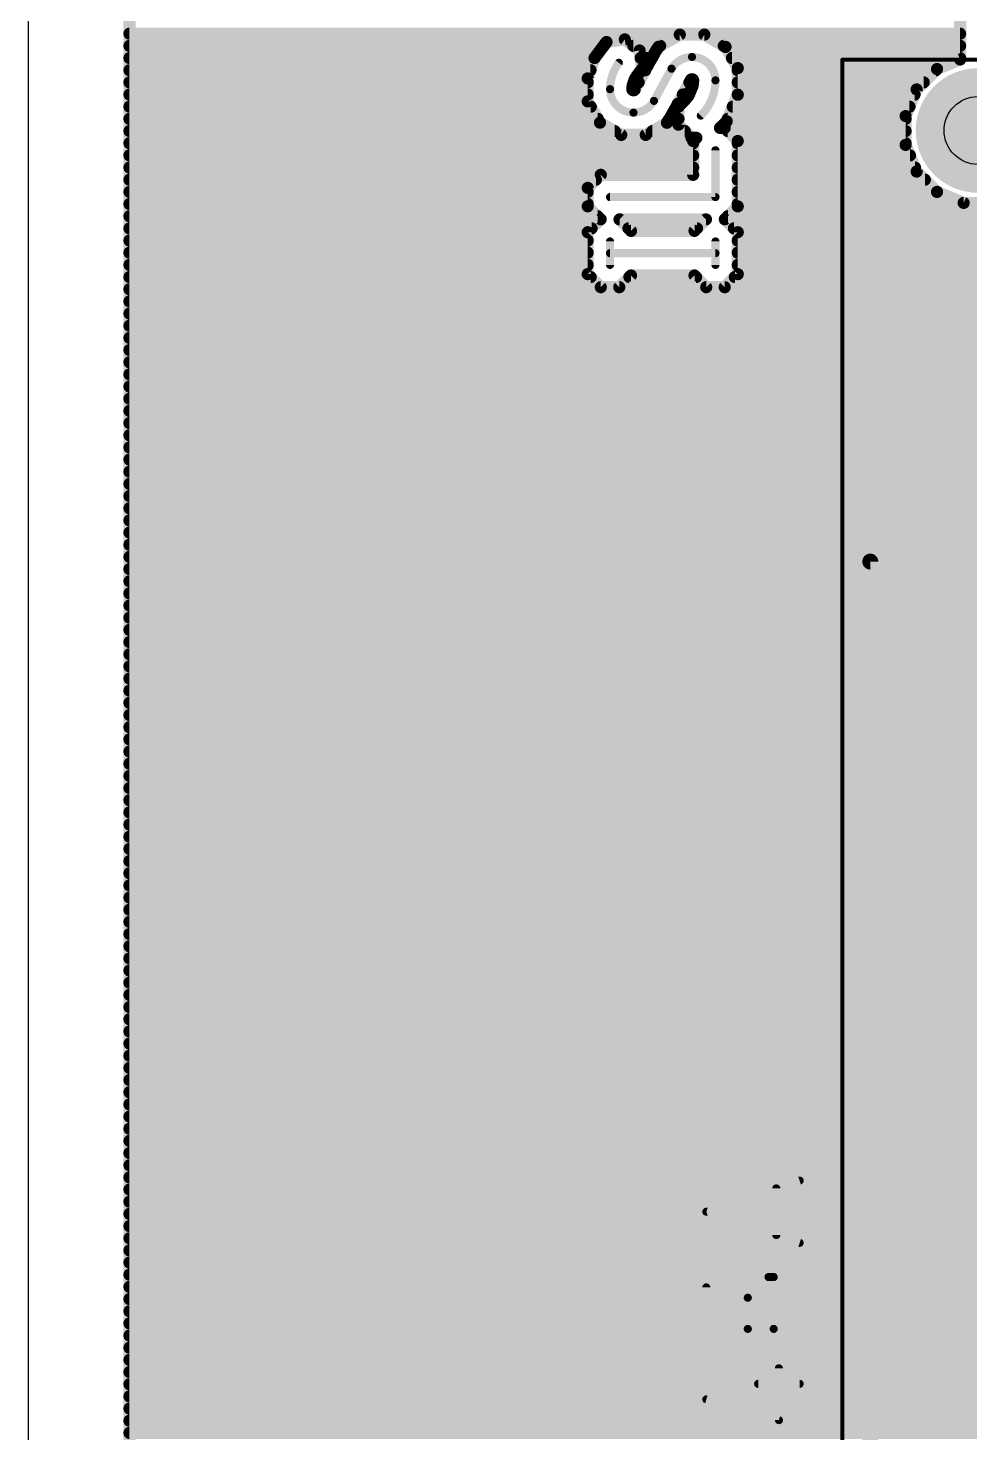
# Model space of a CAD drawing. Extents: x 0 to 28.9, y 0 to 57.1.
# Drawn here: x 0 to 11.8, y 17.53 to 35.12 of the extents above; entities that cross this region are included whole.
import ezdxf

# ---------------------------------------------------------------- set-up
doc = ezdxf.new("R2010")
doc.units = 0
for name, color, linetype in [('16', 132, 'CONTINUOUS'), ('17', 110, 'CONTINUOUS'), ('20', 31, 'CONTINUOUS'), ('21', 253, 'CONTINUOUS'), ('27', 253, 'CONTINUOUS'), ('29', 253, 'CONTINUOUS'), ('30', 253, 'CONTINUOUS'), ('44', 253, 'CONTINUOUS'), ('51', 253, 'CONTINUOUS')]:
    doc.layers.add(name, color=color, linetype=linetype)

# ---------------------------------------------------------------- blocks, each defined once
blk = doc.blocks.new('ROUNDP')
at = {"const_width": 0.5}
blk.add_lwpolyline([(0, -0.25, 1), (0, 0.25, 1), (0, -0.25)], format="xyb", dxfattribs=at)

msp = doc.modelspace()

# ---------------------------------------------------------------- linework, layer by layer
at = {"layer": '16'}
for points, const_width in [([(1.27, 1.6784), (1.27, 55.4616)], 0.1524), ([(11.6752, 48.1099), (11.6752, 34.7293)], 0.1524), ([(1.27, 35.052), (11.6752, 35.052)], 0.1524), ([(7.2458, 34.9478), (7.1764, 34.8552)], 0.1524), ([(7.4749, 34.9805), (7.2458, 34.9478)], 0.1524), ([(7.6601, 34.8417), (7.4749, 34.9805)], 0.1524), ([(8.1637, 35.0404), (7.8974, 34.8882)], 0.1524), ([(8.4706, 35.0404), (8.1637, 35.0404)], 0.1524), ([(8.7365, 34.8869), (8.4706, 35.0404)], 0.1524), ([(1.27, 34.8996), (7.2096, 34.8996)], 0.1524), ([(7.1764, 34.8552), (7.0956, 34.7475)], 0.1524), ([(7.5829, 34.8996), (7.9174, 34.8996)], 0.1524), ([(7.6928, 34.6125), (7.6601, 34.8417)], 0.1524), ([(7.8704, 34.8496), (7.8172, 34.7521)], 0.1524), ([(7.8756, 34.8511), (7.8704, 34.8496)], 0.1524), ([(7.8974, 34.8882), (7.8756, 34.8511)], 0.1524), ([(7.8974, 34.8882), (7.8974, 34.8882)], 0.1524), ([(8.7144, 34.8996), (11.6752, 34.8996)], 0.1524), ([(8.89, 34.621), (8.7365, 34.8869)], 0.1524), ([(8.7365, 34.8869), (8.7365, 34.8869)], 0.1524), ([(8.7365, 34.8869), (8.7365, 34.8869)], 0.1524), ([(1.27, 34.7472), (7.0955, 34.7472)], 0.1524), ([(1.27, 34.5948), (7.0447, 34.5948)], 0.1524), ([(7.0956, 34.7475), (7.0104, 34.492)], 0.1524), ([(7.0956, 34.7475), (7.0956, 34.7475)], 0.1524), ([(7.7622, 34.6511), (7.5988, 34.3517)], 0.1524), ([(7.6234, 34.5199), (7.6928, 34.6125)], 0.1524), ([(7.6736, 34.7472), (7.8143, 34.7472)], 0.1524), ([(7.6795, 34.5948), (7.7314, 34.5948)], 0.1524), ([(7.8172, 34.7521), (7.7608, 34.6564)], 0.1524), ([(7.7608, 34.6564), (7.7622, 34.6511)], 0.1524), ([(8.0603, 34.6142), (7.8401, 34.2106)], 0.1016), ([(8.8171, 34.7472), (11.6752, 34.7472)], 0.1524), ([(8.89, 34.2876), (8.89, 34.621)], 0.1524), ([(8.89, 34.5948), (11.3713, 34.5948)], 0.1524), ([(11.3859, 34.6094), (11.1306, 34.3541)], 0.1524), ([(11.6752, 34.7293), (11.3859, 34.6094)], 0.1524), ([(1.27, 34.4424), (7.0104, 34.4424)], 0.1524), ([(7.0104, 34.492), (7.0104, 34.2039)], 0.1524), ([(7.5727, 34.4008), (7.6001, 34.4831)], 0.1524), ([(7.5866, 34.4424), (7.6483, 34.4424)], 0.1524), ([(7.6001, 34.4831), (7.6234, 34.5199)], 0.1524), ([(8.1383, 34.1737), (8.3016, 34.4731)], 0.1524), ([(8.2848, 34.4424), (8.3287, 34.4424)], 0.1524), ([(8.3016, 34.4731), (8.3039, 34.4762)], 0.1524), ([(8.3039, 34.4762), (8.3123, 34.4809)], 0.1524), ([(8.3123, 34.4809), (8.3171, 34.4816)], 0.1524), ([(8.3171, 34.4816), (8.3171, 34.4816)], 0.1524), ([(8.3171, 34.4816), (8.3207, 34.4811)], 0.1524), ([(8.3207, 34.4811), (8.3271, 34.4774)], 0.1524), ([(8.3312, 34.4675), (8.3246, 34.4006)], 0.1524), ([(8.3271, 34.4774), (8.3307, 34.4711)], 0.1524), ([(8.3307, 34.4711), (8.3312, 34.4675)], 0.1524), ([(8.3312, 34.4675), (8.3312, 34.4675)], 0.1524), ([(8.89, 34.4424), (11.2189, 34.4424)], 0.1524), ([(1.27, 34.29), (7.0104, 34.29)], 0.1524), ([(7.5692, 34.3574), (7.5727, 34.4008)], 0.1524), ([(7.5697, 34.3537), (7.5692, 34.3574)], 0.1524), ([(7.5692, 34.3574), (7.5692, 34.3574)], 0.1524), ([(7.5733, 34.3474), (7.5697, 34.3537)], 0.1524), ([(7.5797, 34.3438), (7.5733, 34.3474)], 0.1524), ([(7.5833, 34.3433), (7.5797, 34.3438)], 0.1524), ([(7.5881, 34.3439), (7.5833, 34.3433)], 0.1524), ([(7.5964, 34.3487), (7.5881, 34.3439)], 0.1524), ([(7.5988, 34.3517), (7.5964, 34.3487)], 0.1524), ([(8.2017, 34.29), (8.2785, 34.29)], 0.1524), ([(8.2732, 34.2773), (8.2304, 34.2256)], 0.1524), ([(8.3246, 34.4006), (8.2732, 34.2773)], 0.1524), ([(8.7516, 33.9555), (8.89, 34.2876)], 0.1524), ([(8.89, 34.29), (11.104, 34.29)], 0.1524), ([(11.1306, 34.3541), (10.9924, 34.0205)], 0.1524), ([(1.27, 34.1376), (7.0487, 34.1376)], 0.1524), ([(7.0104, 34.2039), (7.1639, 33.938)], 0.1524), ([(8.03, 33.9752), (8.0832, 34.0727)], 0.1524), ([(8.0832, 34.0727), (8.1396, 34.1685)], 0.1524), ([(8.1214, 34.1376), (8.1482, 34.1376)], 0.1524), ([(8.1396, 34.1685), (8.1383, 34.1737)], 0.1524), ([(8.1482, 34.1441), (8.1473, 33.9126)], 0.1524), ([(8.2304, 34.2256), (8.1482, 34.1441)], 0.1524), ([(8.8275, 34.1376), (11.0409, 34.1376)], 0.1524), ([(1.27, 33.9852), (7.1367, 33.9852)], 0.1524), ([(7.1639, 33.938), (7.1639, 33.938)], 0.1524), ([(7.1639, 33.938), (7.1639, 33.938)], 0.1524), ([(7.1639, 33.938), (7.4298, 33.7845)], 0.1524), ([(7.7367, 33.7845), (8.003, 33.9367)], 0.1524), ([(8.003, 33.9367), (8.0248, 33.9737)], 0.1524), ([(8.003, 33.9367), (8.003, 33.9367)], 0.1524), ([(8.003, 33.9367), (8.003, 33.9367)], 0.1524), ([(8.0248, 33.9737), (8.03, 33.9752)], 0.1524), ([(8.0354, 33.9852), (8.1476, 33.9852)], 0.1524), ([(8.1473, 33.9126), (8.3103, 33.7483)], 0.1524), ([(8.6673, 33.8719), (8.7516, 33.9555)], 0.1524), ([(8.7516, 33.9555), (8.7516, 33.9555)], 0.1524), ([(8.764, 33.9852), (10.9924, 33.9852)], 0.1524), ([(10.9924, 34.0205), (10.9924, 33.6595)], 0.1524), ([(1.27, 33.8328), (7.3461, 33.8328)], 0.1524), ([(7.4298, 33.7845), (7.7367, 33.7845)], 0.1524), ([(7.8212, 33.8328), (8.2264, 33.8328)], 0.1524), ([(8.3103, 33.7483), (8.371, 33.748)], 0.1524), ([(8.371, 33.748), (8.3312, 33.7082)], 0.1524), ([(8.7263, 33.8719), (8.6673, 33.8719)], 0.1524), ([(8.89, 33.7082), (8.7263, 33.8719)], 0.1524), ([(8.7654, 33.8328), (10.9924, 33.8328)], 0.1524), ([(1.27, 33.6804), (8.3312, 33.6804)], 0.1524), ([(8.3312, 33.7082), (8.3312, 33.2849)], 0.1524), ([(8.6106, 33.0055), (8.6106, 33.5925)], 0.1016), ([(8.89, 32.8897), (8.89, 33.7082)], 0.1524), ([(8.89, 33.6804), (10.9924, 33.6804)], 0.1524), ([(10.9924, 33.6595), (11.1306, 33.3259)], 0.1524), ([(1.27, 33.528), (8.3312, 33.528)], 0.1524), ([(1.27, 33.3756), (8.3312, 33.3756)], 0.1524), ([(8.89, 33.528), (11.0469, 33.528)], 0.1524), ([(8.89, 33.3756), (11.11, 33.3756)], 0.1524), ([(1.27, 33.2232), (7.1124, 33.2232)], 0.1524), ([(7.1741, 33.2849), (7.0104, 33.1212)], 0.1524), ([(8.3312, 33.2849), (7.1741, 33.2849)], 0.1524), ([(8.89, 33.2232), (11.2333, 33.2232)], 0.1524), ([(11.1306, 33.3259), (11.3859, 33.0706)], 0.1524), ([(1.27, 33.0708), (7.0104, 33.0708)], 0.1524), ([(7.0104, 33.1212), (7.0104, 32.8897)], 0.1524), ([(8.89, 33.0708), (11.3857, 33.0708)], 0.1524), ([(11.3859, 33.0706), (11.7195, 32.9324)], 0.1524), ([(1.27, 32.9184), (7.0104, 32.9184)], 0.1524), ([(7.0104, 32.8897), (7.1724, 32.7277)], 0.1524), ([(7.2898, 33.0055), (8.6106, 33.0055)], 0.1016), ([(8.728, 32.7277), (8.89, 32.8897)], 0.1524), ([(8.89, 32.9184), (21.4532, 32.9184)], 0.1524), ([(11.7195, 32.9324), (12.0805, 32.9324)], 0.1524), ([(1.27, 32.766), (7.1341, 32.766)], 0.1524), ([(7.1724, 32.7277), (7.0104, 32.5656)], 0.1524), ([(7.5523, 32.5826), (7.4088, 32.7261)], 0.1524), ([(7.4088, 32.7261), (8.4916, 32.7261)], 0.1524), ([(8.4916, 32.7261), (8.3481, 32.5826)], 0.1524), ([(8.89, 32.5656), (8.728, 32.7277)], 0.1524), ([(8.7663, 32.766), (21.4532, 32.766)], 0.1524), ([(1.27, 32.6136), (7.0584, 32.6136)], 0.1524), ([(7.0104, 32.5656), (7.0104, 32.0407)], 0.1524), ([(7.5212, 32.6136), (8.3792, 32.6136)], 0.1524), ([(8.3481, 32.5826), (7.5523, 32.5826)], 0.1524), ([(8.842, 32.6136), (21.4532, 32.6136)], 0.1524), ([(8.89, 32.0407), (8.89, 32.5656)], 0.1524), ([(1.27, 32.4612), (7.0104, 32.4612)], 0.1524), ([(1.27, 32.3088), (7.0104, 32.3088)], 0.1524), ([(7.2898, 32.1564), (7.2898, 32.4499)], 0.1016), ([(8.6106, 32.1564), (8.6106, 32.4499)], 0.1016), ([(8.89, 32.4612), (21.4532, 32.4612)], 0.1524), ([(8.89, 32.3088), (21.4532, 32.3088)], 0.1524), ([(1.27, 32.1564), (7.0104, 32.1564)], 0.1524), ([(7.2898, 32.3032), (8.6106, 32.3032)], 0.1016), ([(8.89, 32.1564), (21.4532, 32.1564)], 0.1524), ([(1.27, 32.004), (7.0471, 32.004)], 0.1524), ([(7.0104, 32.0407), (7.1741, 31.877)], 0.1524), ([(7.4055, 31.877), (7.5523, 32.0238)], 0.1524), ([(7.5325, 32.004), (8.3679, 32.004)], 0.1524), ([(7.5523, 32.0238), (8.3481, 32.0238)], 0.1524), ([(8.3481, 32.0238), (8.4949, 31.877)], 0.1524), ([(8.7263, 31.877), (8.89, 32.0407)], 0.1524), ([(8.8533, 32.004), (21.4532, 32.004)], 0.1524), ([(1.27, 31.8516), (21.4532, 31.8516)], 0.1524), ([(7.1741, 31.877), (7.4055, 31.877)], 0.1524), ([(8.4949, 31.877), (8.7263, 31.877)], 0.1524), ([(1.27, 31.6992), (21.4532, 31.6992)], 0.1524), ([(1.27, 31.5468), (21.4532, 31.5468)], 0.1524), ([(1.27, 31.3944), (21.4532, 31.3944)], 0.1524), ([(1.27, 31.242), (21.4532, 31.242)], 0.1524), ([(1.27, 31.0896), (21.4532, 31.0896)], 0.1524), ([(1.27, 30.9372), (21.4532, 30.9372)], 0.1524), ([(1.27, 30.7848), (21.4532, 30.7848)], 0.1524), ([(1.27, 30.6324), (21.4532, 30.6324)], 0.1524), ([(1.27, 30.48), (21.4532, 30.48)], 0.1524), ([(1.27, 30.3276), (21.4532, 30.3276)], 0.1524), ([(1.27, 30.1752), (21.4532, 30.1752)], 0.1524), ([(1.27, 30.0228), (21.4532, 30.0228)], 0.1524), ([(1.27, 29.8704), (21.4532, 29.8704)], 0.1524), ([(1.27, 29.718), (21.4532, 29.718)], 0.1524), ([(1.27, 29.5656), (21.4532, 29.5656)], 0.1524), ([(1.27, 29.4132), (21.4532, 29.4132)], 0.1524), ([(1.27, 29.2608), (21.4532, 29.2608)], 0.1524), ([(1.27, 29.1084), (21.4532, 29.1084)], 0.1524), ([(1.27, 28.956), (21.4532, 28.956)], 0.1524), ([(1.27, 28.8036), (21.4532, 28.8036)], 0.1524), ([(1.27, 28.6512), (21.4532, 28.6512)], 0.1524), ([(1.27, 28.4988), (21.4532, 28.4988)], 0.1524), ([(1.27, 28.3464), (21.4532, 28.3464)], 0.1524), ([(1.27, 28.194), (21.4532, 28.194)], 0.1524), ([(1.27, 28.0416), (21.4532, 28.0416)], 0.1524), ([(1.27, 27.8892), (21.4532, 27.8892)], 0.1524), ([(1.27, 27.7368), (21.4532, 27.7368)], 0.1524), ([(1.27, 27.5844), (21.4532, 27.5844)], 0.1524), ([(1.27, 27.432), (21.4532, 27.432)], 0.1524), ([(1.27, 27.2796), (21.4532, 27.2796)], 0.1524), ([(1.27, 27.1272), (21.4532, 27.1272)], 0.1524), ([(1.27, 26.9748), (21.4532, 26.9748)], 0.1524), ([(1.27, 26.8224), (21.4532, 26.8224)], 0.1524), ([(1.27, 26.67), (21.4532, 26.67)], 0.1524), ([(1.27, 26.5176), (21.4532, 26.5176)], 0.1524), ([(1.27, 26.3652), (21.4532, 26.3652)], 0.1524), ([(1.27, 26.2128), (21.4532, 26.2128)], 0.1524), ([(1.27, 26.0604), (21.4532, 26.0604)], 0.1524), ([(1.27, 25.908), (21.4532, 25.908)], 0.1524), ([(1.27, 25.7556), (21.4532, 25.7556)], 0.1524), ([(1.27, 25.6032), (21.4532, 25.6032)], 0.1524), ([(1.27, 25.4508), (21.4532, 25.4508)], 0.1524), ([(1.27, 25.2984), (21.4532, 25.2984)], 0.1524), ([(1.27, 25.146), (21.4532, 25.146)], 0.1524), ([(1.27, 24.9936), (21.4532, 24.9936)], 0.1524), ([(1.27, 24.8412), (21.4532, 24.8412)], 0.1524), ([(1.27, 24.6888), (21.4532, 24.6888)], 0.1524), ([(1.27, 24.5364), (21.4532, 24.5364)], 0.1524), ([(1.27, 24.384), (21.4532, 24.384)], 0.1524), ([(1.27, 24.2316), (21.4532, 24.2316)], 0.1524), ([(1.27, 24.0792), (21.4532, 24.0792)], 0.1524), ([(1.27, 23.9268), (21.4532, 23.9268)], 0.1524), ([(1.27, 23.7744), (21.4532, 23.7744)], 0.1524), ([(1.27, 23.622), (21.4532, 23.622)], 0.1524), ([(1.27, 23.4696), (21.4532, 23.4696)], 0.1524), ([(1.27, 23.3172), (21.4532, 23.3172)], 0.1524), ([(1.27, 23.1648), (21.4532, 23.1648)], 0.1524), ([(1.27, 23.0124), (21.4532, 23.0124)], 0.1524), ([(1.27, 22.86), (21.4532, 22.86)], 0.1524), ([(1.27, 22.7076), (21.4532, 22.7076)], 0.1524), ([(1.27, 22.5552), (21.4532, 22.5552)], 0.1524), ([(1.27, 22.4028), (21.4532, 22.4028)], 0.1524), ([(1.27, 22.2504), (21.4532, 22.2504)], 0.1524), ([(1.27, 22.098), (21.4532, 22.098)], 0.1524), ([(1.27, 21.9456), (21.4532, 21.9456)], 0.1524), ([(1.27, 21.7932), (21.4532, 21.7932)], 0.1524), ([(1.27, 21.6408), (21.4532, 21.6408)], 0.1524), ([(1.27, 21.4884), (21.4532, 21.4884)], 0.1524), ([(1.27, 21.336), (21.4109, 21.336)], 0.1524), ([(1.27, 21.1836), (21.2585, 21.1836)], 0.1524), ([(1.27, 21.0312), (21.1061, 21.0312)], 0.1524), ([(1.27, 20.8788), (20.9537, 20.8788)], 0.1524), ([(1.27, 20.7264), (20.8013, 20.7264)], 0.1524), ([(1.27, 20.574), (20.6489, 20.574)], 0.1524), ([(1.27, 20.4216), (20.4966, 20.4216)], 0.1524), ([(1.27, 20.2692), (20.3442, 20.2692)], 0.1524), ([(1.27, 20.1168), (20.1918, 20.1168)], 0.1524), ([(1.27, 19.9644), (20.0394, 19.9644)], 0.1524), ([(1.27, 19.812), (19.887, 19.812)], 0.1524), ([(1.27, 19.6596), (19.7346, 19.6596)], 0.1524), ([(1.27, 19.5072), (19.5822, 19.5072)], 0.1524), ([(1.27, 19.3548), (19.4298, 19.3548)], 0.1524), ([(1.27, 19.2024), (19.2774, 19.2024)], 0.1524), ([(1.27, 19.05), (19.125, 19.05)], 0.1524), ([(1.27, 18.8976), (18.9726, 18.8976)], 0.1524), ([(1.27, 18.7452), (18.8202, 18.7452)], 0.1524), ([(1.27, 18.5928), (18.6678, 18.5928)], 0.1524), ([(1.27, 18.4404), (18.5154, 18.4404)], 0.1524), ([(1.27, 18.288), (18.363, 18.288)], 0.1524), ([(1.27, 18.1356), (18.2106, 18.1356)], 0.1524), ([(1.27, 17.9832), (18.0582, 17.9832)], 0.1524), ([(1.27, 17.8308), (17.9058, 17.8308)], 0.1524), ([(1.27, 17.6784), (17.7534, 17.6784)], 0.1524), ([(1.27, 17.526), (17.601, 17.526)], 0.1524)]:
    msp.add_lwpolyline(points, dxfattribs=dict(at, const_width=const_width))
for points, const_width in [([(1.27, 35.0901, 1), (1.27, 35.0139)], 0.0762), ([(7.2404, 34.9855, 1), (7.2512, 34.9101)], 0.0762), ([(7.2763, 34.925, 1), (7.2153, 34.9707)], 0.0762), ([(7.4978, 35.011, 1), (7.4521, 34.9501)], 0.0762), ([(7.4803, 34.9428, 1), (7.4695, 35.0183)], 0.0762), ([(8.1637, 35.0785, 1), (8.1637, 35.0023)], 0.0762), ([(8.1826, 35.0073, 1), (8.1448, 35.0734)], 0.0762), ([(8.4897, 35.0734, 1), (8.4515, 35.0074)], 0.0762), ([(8.4706, 35.0023, 1), (8.4706, 35.0785)], 0.0762), ([(11.6752, 35.0139, 1), (11.6752, 35.0901)], 0.0762), ([(1.27, 34.9377, 1), (1.27, 34.8615)], 0.0762), ([(7.1459, 34.8781, 1), (7.2068, 34.8324)], 0.0762), ([(7.2068, 34.8324, 1), (7.1459, 34.8781)], 0.0762), ([(7.2096, 34.8615, 1), (7.2096, 34.9377)], 0.0762), ([(7.5829, 34.9377, 1), (7.5829, 34.8615)], 0.0762), ([(7.6978, 34.8471, 1), (7.6224, 34.8363)], 0.0762), ([(7.6372, 34.8112, 1), (7.683, 34.8721)], 0.0762), ([(7.8597, 34.8862, 1), (7.8811, 34.813)], 0.0762), ([(7.9039, 34.8314, 1), (7.837, 34.8678)], 0.0762), ([(7.8428, 34.8705, 1), (7.9084, 34.8318)], 0.0762), ([(7.9355, 34.8882, 1), (7.8593, 34.8882)], 0.0762), ([(7.8785, 34.9213, 1), (7.9163, 34.8551)], 0.0762), ([(7.8593, 34.8882, 1), (7.9355, 34.8882)], 0.0762), ([(7.9302, 34.8688, 1), (7.8646, 34.9075)], 0.0762), ([(7.8863, 34.8146, 1), (7.8648, 34.8877)], 0.0762), ([(7.9174, 34.8615, 1), (7.9174, 34.9377)], 0.0762), ([(8.7144, 34.9377, 1), (8.7144, 34.8615)], 0.0762), ([(8.7695, 34.9059, 1), (8.7035, 34.8678)], 0.0762), ([(8.7746, 34.8869, 1), (8.6984, 34.8869)], 0.0762), ([(8.7365, 34.925, 1), (8.7365, 34.8488)], 0.0762), ([(8.6984, 34.8869, 1), (8.7746, 34.8869)], 0.0762), ([(8.7174, 34.8539, 1), (8.7555, 34.9198)], 0.0762), ([(8.7365, 34.8488, 1), (8.7365, 34.925)], 0.0762), ([(11.6752, 34.8615, 1), (11.6752, 34.9377)], 0.0762), ([(1.27, 34.7853, 1), (1.27, 34.7091)], 0.0762), ([(1.27, 34.6329, 1), (1.27, 34.5567)], 0.0762), ([(7.0447, 34.5567, 1), (7.0447, 34.6329)], 0.0762), ([(7.1337, 34.7475, 1), (7.0575, 34.7475)], 0.0762), ([(7.0651, 34.7704, 1), (7.126, 34.7247)], 0.0762), ([(7.0575, 34.7475, 1), (7.1337, 34.7475)], 0.0762), ([(7.1317, 34.7355, 1), (7.0594, 34.7596)], 0.0762), ([(7.0955, 34.7091, 1), (7.0955, 34.7853)], 0.0762), ([(7.3999, 34.6876, 0.1623), (7.2898, 34.3574)], 0.1016), ([(7.4202, 34.6724, 1), (7.3795, 34.7028)], 0.0508), ([(7.6736, 34.7853, 1), (7.6736, 34.7091)], 0.0762), ([(7.6795, 34.6329, 1), (7.6795, 34.5567)], 0.0762), ([(7.7233, 34.5897, 1), (7.6623, 34.6354)], 0.0762), ([(7.7977, 34.6659, 1), (7.7239, 34.6468)], 0.0762), ([(7.728, 34.6757, 1), (7.7936, 34.637)], 0.0762), ([(7.7253, 34.6416, 1), (7.799, 34.6607)], 0.0762), ([(7.7956, 34.6329, 1), (7.7287, 34.6694)], 0.0762), ([(7.7314, 34.5567, 1), (7.7314, 34.6329)], 0.0762), ([(7.7838, 34.7704, 1), (7.8507, 34.7339)], 0.0762), ([(7.8501, 34.7328, 1), (7.7844, 34.7715)], 0.0762), ([(7.8143, 34.7091, 1), (7.8143, 34.7853)], 0.0762), ([(8.3171, 34.761, 0.2656), (8.0603, 34.6142)], 0.1016), ([(8.0826, 34.602, 1), (8.038, 34.6264)], 0.0508), ([(8.6106, 34.4675, 0.4142), (8.3171, 34.761)], 0.1016), ([(8.3171, 34.7864, 1), (8.3171, 34.7356)], 0.0508), ([(8.3171, 34.7356, 1), (8.3171, 34.7864)], 0.0508), ([(8.8171, 34.7853, 1), (8.8171, 34.7091)], 0.0762), ([(8.9281, 34.621, 1), (8.8519, 34.621)], 0.0762), ([(8.89, 34.6329, 1), (8.89, 34.5567)], 0.0762), ([(8.857, 34.6019, 1), (8.923, 34.64)], 0.0762), ([(11.3713, 34.6446, 1), (11.4005, 34.5742)], 0.0762), ([(11.4128, 34.5825, 1), (11.3589, 34.6364)], 0.0762), ([(11.3713, 34.5567, 1), (11.3713, 34.6329)], 0.0762), ([(11.6371, 34.7293, 1), (11.7133, 34.7293)], 0.0762), ([(11.6898, 34.6941, 1), (11.6606, 34.7645)], 0.0762), ([(11.6752, 34.7091, 1), (11.6752, 34.7853)], 0.0762), ([(1.27, 34.4805, 1), (1.27, 34.4043)], 0.0762), ([(7.0485, 34.492, 1), (6.9723, 34.492)], 0.0762), ([(6.9743, 34.5041, 1), (7.0465, 34.48)], 0.0762), ([(7.0104, 34.4043, 1), (7.0104, 34.4805)], 0.0762), ([(7.5866, 34.4805, 1), (7.5866, 34.4043)], 0.0762), ([(7.5679, 34.5035, 1), (7.6324, 34.4628)], 0.0762), ([(7.6363, 34.4711, 1), (7.564, 34.4952)], 0.0762), ([(7.5929, 34.5428, 1), (7.6539, 34.4971)], 0.0762), ([(7.6556, 34.4996, 1), (7.5912, 34.5403)], 0.0762), ([(7.6483, 34.4043, 1), (7.6483, 34.4805)], 0.0762), ([(7.6551, 34.6071, 1), (7.7305, 34.6179)], 0.0762), ([(8.0384, 34.6271, 1), (8.0821, 34.6013)], 0.0508), ([(8.2848, 34.4805, 1), (8.2848, 34.4043)], 0.0762), ([(8.2715, 34.4966, 1), (8.3316, 34.4497)], 0.0762), ([(8.2851, 34.5093, 1), (8.3228, 34.4431)], 0.0762), ([(8.335, 34.4549, 1), (8.2681, 34.4914)], 0.0762), ([(8.334, 34.4528, 1), (8.2739, 34.4996)], 0.0762), ([(8.3073, 34.5187, 1), (8.3172, 34.4432)], 0.0762), ([(8.3171, 34.5197, 1), (8.3171, 34.4435)], 0.0762), ([(8.3221, 34.5193, 1), (8.3121, 34.4438)], 0.0762), ([(8.3398, 34.5141, 1), (8.3017, 34.4481)], 0.0762), ([(8.3601, 34.4965, 1), (8.2941, 34.4584)], 0.0762), ([(8.3685, 34.4761, 1), (8.2929, 34.4661)], 0.0762), ([(8.3693, 34.4675, 1), (8.2931, 34.4675)], 0.0762), ([(8.2931, 34.4675, 1), (8.3693, 34.4675)], 0.0762), ([(8.3691, 34.4637, 1), (8.2933, 34.4712)], 0.0762), ([(8.3312, 34.4478, 1), (8.2934, 34.514)], 0.0762), ([(8.2934, 34.4625, 1), (8.369, 34.4724)], 0.0762), ([(8.2977, 34.4521, 1), (8.3637, 34.4902)], 0.0762), ([(8.308, 34.4444, 1), (8.3461, 34.5104)], 0.0762), ([(8.322, 34.4438, 1), (8.3121, 34.5193)], 0.0762), ([(8.3158, 34.4433, 1), (8.3257, 34.5189)], 0.0762), ([(8.3171, 34.4435, 1), (8.3171, 34.5197)], 0.0762), ([(8.3287, 34.4043, 1), (8.3287, 34.4805)], 0.0762), ([(8.4272, 34.0272, 0.2), (8.6106, 34.4675)], 0.1016), ([(8.636, 34.4675, 1), (8.5852, 34.4675)], 0.0508), ([(8.5852, 34.4675, 1), (8.636, 34.4675)], 0.0508), ([(8.89, 34.4805, 1), (8.89, 34.4043)], 0.0762), ([(11.2189, 34.4043, 1), (11.2189, 34.4805)], 0.0762), ([(1.27, 34.3281, 1), (1.27, 34.2519)], 0.0762), ([(7.0104, 34.2519, 1), (7.0104, 34.3281)], 0.0762), ([(7.2898, 34.3574, 0.4142), (7.5833, 34.0639)], 0.1016), ([(7.3152, 34.3574, 1), (7.2644, 34.3574)], 0.0508), ([(7.2644, 34.3574, 1), (7.3152, 34.3574)], 0.0508), ([(7.607, 34.3624, 1), (7.5314, 34.3524)], 0.0762), ([(7.6073, 34.3574, 1), (7.5311, 34.3574)], 0.0762), ([(7.5312, 34.3605, 1), (7.6072, 34.3543)], 0.0762), ([(7.5311, 34.3574, 1), (7.6073, 34.3574)], 0.0762), ([(7.6027, 34.3728, 1), (7.5367, 34.3347)], 0.0762), ([(7.5319, 34.3488, 1), (7.6075, 34.3587)], 0.0762), ([(7.5366, 34.4128, 1), (7.6088, 34.3887)], 0.0762), ([(7.6107, 34.3977, 1), (7.5347, 34.4039)], 0.0762), ([(7.5924, 34.3804, 1), (7.5543, 34.3144)], 0.0762), ([(7.5403, 34.3284, 1), (7.6063, 34.3665)], 0.0762), ([(7.5846, 34.3815, 1), (7.5747, 34.306)], 0.0762), ([(7.5784, 34.3811, 1), (7.5882, 34.3055)], 0.0762), ([(7.5692, 34.377, 1), (7.607, 34.3108)], 0.0762), ([(7.5664, 34.3721, 1), (7.6265, 34.3252)], 0.0762), ([(7.5606, 34.3108, 1), (7.5987, 34.3768)], 0.0762), ([(7.5654, 34.37, 1), (7.6323, 34.3335)], 0.0762), ([(7.6289, 34.3283, 1), (7.5688, 34.3752)], 0.0762), ([(7.6153, 34.3156, 1), (7.5775, 34.3817)], 0.0762), ([(7.5783, 34.3055, 1), (7.5883, 34.381)], 0.0762), ([(7.593, 34.3061, 1), (7.5832, 34.3817)], 0.0762), ([(8.2017, 34.3281, 1), (8.2017, 34.2519)], 0.0762), ([(8.238, 34.292, 1), (8.3084, 34.2627)], 0.0762), ([(8.3026, 34.253, 1), (8.2438, 34.3016)], 0.0762), ([(8.2785, 34.2519, 1), (8.2785, 34.3281)], 0.0762), ([(8.2867, 34.4044, 1), (8.3625, 34.3969)], 0.0762), ([(8.3598, 34.386, 1), (8.2894, 34.4153)], 0.0762), ([(8.89, 34.3281, 1), (8.89, 34.2519)], 0.0762), ([(8.8519, 34.2876, 1), (8.9281, 34.2876)], 0.0762), ([(8.9252, 34.2729, 1), (8.8548, 34.3022)], 0.0762), ([(11.1036, 34.3811, 1), (11.1575, 34.3272)], 0.0762), ([(11.1658, 34.3395, 1), (11.0954, 34.3687)], 0.0762), ([(11.104, 34.2519, 1), (11.104, 34.3281)], 0.0762), ([(1.27, 34.1757, 1), (1.27, 34.0995)], 0.0762), ([(7.0434, 34.2229, 1), (6.9774, 34.1848)], 0.0762), ([(6.9723, 34.2039, 1), (7.0485, 34.2039)], 0.0762), ([(7.0487, 34.0995, 1), (7.0487, 34.1757)], 0.0762), ([(7.5833, 34.0639, 0.2656), (7.8401, 34.2106)], 0.1016), ([(7.8178, 34.2228, 1), (7.8624, 34.1985)], 0.0508), ([(7.862, 34.1977, 1), (7.8183, 34.2235)], 0.0508), ([(8.1166, 34.0545, 1), (8.0497, 34.091)], 0.0762), ([(8.1214, 34.1757, 1), (8.1214, 34.0995)], 0.0762), ([(8.1048, 34.192, 1), (8.1717, 34.1555)], 0.0762), ([(8.1751, 34.1832, 1), (8.1014, 34.1642)], 0.0762), ([(8.1027, 34.159, 1), (8.1765, 34.178)], 0.0762), ([(8.1724, 34.1491, 1), (8.1068, 34.1878)], 0.0762), ([(8.1863, 34.1439, 1), (8.1101, 34.1442)], 0.0762), ([(8.1214, 34.1711, 1), (8.1751, 34.117)], 0.0762), ([(8.1482, 34.0995, 1), (8.1482, 34.1757)], 0.0762), ([(8.2011, 34.2499, 1), (8.2598, 34.2013)], 0.0762), ([(8.2572, 34.1985, 1), (8.2036, 34.2526)], 0.0762), ([(8.8275, 34.1757, 1), (8.8275, 34.0995)], 0.0762), ([(11.0409, 34.0995, 1), (11.0409, 34.1757)], 0.0762), ([(1.27, 34.0233, 1), (1.27, 33.9471)], 0.0762), ([(7.202, 33.938, 1), (7.1258, 33.938)], 0.0762), ([(7.1639, 33.9761, 1), (7.1639, 33.8999)], 0.0762), ([(7.183, 33.971, 1), (7.1449, 33.905)], 0.0762), ([(7.1258, 33.938, 1), (7.202, 33.938)], 0.0762), ([(7.1309, 33.9189, 1), (7.1969, 33.957)], 0.0762), ([(7.1367, 33.9471, 1), (7.1367, 34.0233)], 0.0762), ([(7.1639, 33.8999, 1), (7.1639, 33.9761)], 0.0762), ([(7.5833, 34.0893, 1), (7.5833, 34.0385)], 0.0508), ([(7.5833, 34.0385, 1), (7.5833, 34.0893)], 0.0508), ([(8.003, 33.9748, 1), (8.003, 33.8986)], 0.0762), ([(8.0411, 33.9367, 1), (7.9649, 33.9367)], 0.0762), ([(7.9702, 33.956, 1), (8.0358, 33.9173)], 0.0762), ([(7.9649, 33.9367, 1), (8.0411, 33.9367)], 0.0762), ([(8.0219, 33.9036, 1), (7.9841, 33.9697)], 0.0762), ([(8.0141, 34.0103, 1), (8.0356, 33.9372)], 0.0762), ([(7.9965, 33.9935, 1), (8.0634, 33.957)], 0.0762), ([(8.0577, 33.9544, 1), (7.992, 33.9931)], 0.0762), ([(8.0354, 34.0233, 1), (8.0354, 33.9471)], 0.0762), ([(8.003, 33.8986, 1), (8.003, 33.9748)], 0.0762), ([(8.0407, 33.9387, 1), (8.0192, 34.0118)], 0.0762), ([(8.0503, 34.0921, 1), (8.116, 34.0534)], 0.0762), ([(8.1743, 33.9395, 1), (8.1202, 33.8858)], 0.0762), ([(8.1476, 33.9471, 1), (8.1476, 34.0233)], 0.0762), ([(8.4093, 34.0452, 1), (8.445, 34.0092)], 0.0508), ([(8.7897, 33.9555, 1), (8.7135, 33.9555)], 0.0762), ([(8.7135, 33.9555, 1), (8.7897, 33.9555)], 0.0762), ([(8.7165, 33.9701, 1), (8.7868, 33.9408)], 0.0762), ([(8.7784, 33.9284, 1), (8.7248, 33.9825)], 0.0762), ([(8.764, 34.0233, 1), (8.764, 33.9471)], 0.0762), ([(11.0305, 34.0205, 1), (10.9543, 34.0205)], 0.0762), ([(10.9572, 34.0351, 1), (11.0276, 34.006)], 0.0762), ([(10.9924, 33.9471, 1), (10.9924, 34.0233)], 0.0762), ([(1.27, 33.8709, 1), (1.27, 33.7947)], 0.0762), ([(7.3461, 33.7947, 1), (7.3461, 33.8709)], 0.0762), ([(7.4298, 33.8226, 1), (7.4298, 33.7464)], 0.0762), ([(7.4108, 33.7515, 1), (7.4488, 33.8175)], 0.0762), ([(7.7178, 33.8176, 1), (7.7556, 33.7514)], 0.0762), ([(7.7367, 33.7464, 1), (7.7367, 33.8226)], 0.0762), ([(7.8212, 33.8709, 1), (7.8212, 33.7947)], 0.0762), ([(8.1092, 33.9128, 1), (8.1854, 33.9125)], 0.0762), ([(8.2264, 33.7947, 1), (8.2264, 33.8709)], 0.0762), ([(8.3104, 33.7864, 1), (8.3101, 33.7102)], 0.0762), ([(8.2832, 33.7215, 1), (8.3373, 33.7751)], 0.0762), ([(8.398, 33.7211, 1), (8.3441, 33.775)], 0.0762), ([(8.3709, 33.7099, 1), (8.3712, 33.7861)], 0.0762), ([(8.6673, 33.91, 1), (8.6673, 33.8338)], 0.0762), ([(8.6405, 33.8989, 1), (8.6942, 33.8448)], 0.0762), ([(8.7533, 33.8988, 1), (8.6994, 33.8449)], 0.0762), ([(8.7263, 33.8338, 1), (8.7263, 33.91)], 0.0762), ([(8.7654, 33.8709, 1), (8.7654, 33.7947)], 0.0762), ([(10.9924, 33.7947, 1), (10.9924, 33.8709)], 0.0762), ([(1.27, 33.7185, 1), (1.27, 33.6423)], 0.0762), ([(8.3693, 33.7082, 1), (8.2931, 33.7082)], 0.0762), ([(8.3043, 33.7352, 1), (8.3581, 33.6813)], 0.0762), ([(8.3312, 33.6423, 1), (8.3312, 33.7185)], 0.0762), ([(8.636, 33.5925, 1), (8.5852, 33.5925)], 0.0508), ([(8.9281, 33.7082, 1), (8.8519, 33.7082)], 0.0762), ([(8.89, 33.7185, 1), (8.89, 33.6423)], 0.0762), ([(8.8631, 33.6813, 1), (8.9169, 33.7352)], 0.0762), ([(11.0276, 33.674, 1), (10.9572, 33.6449)], 0.0762), ([(10.9543, 33.6595, 1), (11.0305, 33.6595)], 0.0762), ([(10.9924, 33.6423, 1), (10.9924, 33.7185)], 0.0762), ([(1.27, 33.5661, 1), (1.27, 33.4899)], 0.0762), ([(1.27, 33.4137, 1), (1.27, 33.3375)], 0.0762), ([(8.3312, 33.4899, 1), (8.3312, 33.5661)], 0.0762), ([(8.3312, 33.3375, 1), (8.3312, 33.4137)], 0.0762), ([(8.89, 33.5661, 1), (8.89, 33.4899)], 0.0762), ([(8.89, 33.4137, 1), (8.89, 33.3375)], 0.0762), ([(11.0469, 33.4899, 1), (11.0469, 33.5661)], 0.0762), ([(11.11, 33.3375, 1), (11.11, 33.4137)], 0.0762), ([(1.27, 33.2613, 1), (1.27, 33.1851)], 0.0762), ([(7.1124, 33.1851, 1), (7.1124, 33.2613)], 0.0762), ([(7.1741, 33.323, 1), (7.1741, 33.2468)], 0.0762), ([(7.201, 33.2579, 1), (7.1471, 33.3118)], 0.0762), ([(8.2931, 33.2849, 1), (8.3693, 33.2849)], 0.0762), ([(8.3312, 33.2468, 1), (8.3312, 33.323)], 0.0762), ([(8.89, 33.2613, 1), (8.89, 33.1851)], 0.0762), ([(11.1575, 33.3528, 1), (11.1036, 33.2989)], 0.0762), ([(11.0954, 33.3113, 1), (11.1658, 33.3405)], 0.0762), ([(11.2333, 33.1851, 1), (11.2333, 33.2613)], 0.0762), ([(1.27, 33.1089, 1), (1.27, 33.0327)], 0.0762), ([(7.0485, 33.1212, 1), (6.9723, 33.1212)], 0.0762), ([(6.9835, 33.1481, 1), (7.0373, 33.0942)], 0.0762), ([(7.0104, 33.0327, 1), (7.0104, 33.1089)], 0.0762), ([(8.89, 33.1089, 1), (8.89, 33.0327)], 0.0762), ([(11.4005, 33.1058, 1), (11.3713, 33.0354)], 0.0762), ([(11.3589, 33.0436, 1), (11.4128, 33.0975)], 0.0762), ([(11.3857, 33.0327, 1), (11.3857, 33.1089)], 0.0762), ([(1.27, 32.9565, 1), (1.27, 32.8803)], 0.0762), ([(7.0373, 32.9167, 1), (6.9835, 32.8628)], 0.0762), ([(6.9723, 32.8897, 1), (7.0485, 32.8897)], 0.0762), ([(7.0104, 32.8803, 1), (7.0104, 32.9565)], 0.0762), ([(7.2898, 33.0309, 1), (7.2898, 32.9801)], 0.0508), ([(8.5852, 33.0055, 1), (8.636, 33.0055)], 0.0508), ([(8.6106, 32.9801, 1), (8.6106, 33.0309)], 0.0508), ([(8.89, 32.9565, 1), (8.89, 32.8803)], 0.0762), ([(8.8519, 32.8897, 1), (8.9281, 32.8897)], 0.0762), ([(8.9169, 32.8628, 1), (8.8631, 32.9167)], 0.0762), ([(11.7195, 32.9705, 1), (11.7195, 32.8943)], 0.0762), ([(11.7049, 32.8972, 1), (11.734, 32.9676)], 0.0762), ([(1.27, 32.8041, 1), (1.27, 32.7279)], 0.0762), ([(7.1341, 32.7279, 1), (7.1341, 32.8041)], 0.0762), ([(7.1994, 32.7007, 1), (7.1455, 32.7546)], 0.0762), ([(7.1455, 32.7007, 1), (7.1994, 32.7546)], 0.0762), ([(7.4357, 32.753, 1), (7.3818, 32.6991)], 0.0762), ([(7.4088, 32.7642, 1), (7.4088, 32.688)], 0.0762), ([(8.5186, 32.6991, 1), (8.4647, 32.753)], 0.0762), ([(8.4916, 32.688, 1), (8.4916, 32.7642)], 0.0762), ([(8.7549, 32.7546, 1), (8.701, 32.7007)], 0.0762), ([(8.701, 32.7546, 1), (8.7549, 32.7007)], 0.0762), ([(8.7663, 32.8041, 1), (8.7663, 32.7279)], 0.0762), ([(1.27, 32.6517, 1), (1.27, 32.5755)], 0.0762), ([(7.0485, 32.5656, 1), (6.9723, 32.5656)], 0.0762), ([(6.9835, 32.5926, 1), (7.0373, 32.5387)], 0.0762), ([(7.0584, 32.5755, 1), (7.0584, 32.6517)], 0.0762), ([(7.5212, 32.6517, 1), (7.5212, 32.5755)], 0.0762), ([(7.5523, 32.6207, 1), (7.5523, 32.5445)], 0.0762), ([(7.5253, 32.5556, 1), (7.5792, 32.6095)], 0.0762), ([(8.3212, 32.6095, 1), (8.375, 32.5556)], 0.0762), ([(8.3481, 32.5445, 1), (8.3481, 32.6207)], 0.0762), ([(8.3792, 32.5755, 1), (8.3792, 32.6517)], 0.0762), ([(8.842, 32.6517, 1), (8.842, 32.5755)], 0.0762), ([(8.9281, 32.5656, 1), (8.8519, 32.5656)], 0.0762), ([(8.8631, 32.5387, 1), (8.9169, 32.5926)], 0.0762), ([(1.27, 32.4993, 1), (1.27, 32.4231)], 0.0762), ([(1.27, 32.3469, 1), (1.27, 32.2707)], 0.0762), ([(7.0104, 32.4231, 1), (7.0104, 32.4993)], 0.0762), ([(7.0104, 32.2707, 1), (7.0104, 32.3469)], 0.0762), ([(7.3152, 32.4499, 1), (7.2644, 32.4499)], 0.0508), ([(8.636, 32.4499, 1), (8.5852, 32.4499)], 0.0508), ([(8.89, 32.4993, 1), (8.89, 32.4231)], 0.0762), ([(8.89, 32.3469, 1), (8.89, 32.2707)], 0.0762), ([(1.27, 32.1945, 1), (1.27, 32.1183)], 0.0762), ([(7.0104, 32.1183, 1), (7.0104, 32.1945)], 0.0762), ([(7.2898, 32.3286, 1), (7.2898, 32.2778)], 0.0508), ([(8.6106, 32.2778, 1), (8.6106, 32.3286)], 0.0508), ([(8.89, 32.1945, 1), (8.89, 32.1183)], 0.0762), ([(1.27, 32.0421, 1), (1.27, 31.9659)], 0.0762), ([(7.0373, 32.0676, 1), (6.9835, 32.0137)], 0.0762), ([(6.9723, 32.0407, 1), (7.0485, 32.0407)], 0.0762), ([(7.0471, 31.9659, 1), (7.0471, 32.0421)], 0.0762), ([(7.2644, 32.1564, 1), (7.3152, 32.1564)], 0.0508), ([(7.5325, 32.0421, 1), (7.5325, 31.9659)], 0.0762), ([(7.5523, 32.0619, 1), (7.5523, 31.9857)], 0.0762), ([(7.5792, 31.9968, 1), (7.5253, 32.0507)], 0.0762), ([(8.3751, 32.0507, 1), (8.3212, 31.9968)], 0.0762), ([(8.3481, 31.9857, 1), (8.3481, 32.0619)], 0.0762), ([(8.3679, 31.9659, 1), (8.3679, 32.0421)], 0.0762), ([(8.5852, 32.1564, 1), (8.636, 32.1564)], 0.0508), ([(8.8533, 32.0421, 1), (8.8533, 31.9659)], 0.0762), ([(8.8519, 32.0407, 1), (8.9281, 32.0407)], 0.0762), ([(8.9169, 32.0137, 1), (8.8631, 32.0676)], 0.0762), ([(1.27, 31.8897, 1), (1.27, 31.8135)], 0.0762), ([(7.1741, 31.9151, 1), (7.1741, 31.8389)], 0.0762), ([(7.1471, 31.8501, 1), (7.201, 31.9039)], 0.0762), ([(7.3786, 31.9039, 1), (7.4325, 31.8501)], 0.0762), ([(7.4055, 31.8389, 1), (7.4055, 31.9151)], 0.0762), ([(8.4949, 31.9151, 1), (8.4949, 31.8389)], 0.0762), ([(8.4679, 31.8501, 1), (8.5218, 31.9039)], 0.0762), ([(8.6994, 31.9039, 1), (8.7533, 31.8501)], 0.0762), ([(8.7263, 31.8389, 1), (8.7263, 31.9151)], 0.0762), ([(1.27, 31.7373, 1), (1.27, 31.6611)], 0.0762), ([(1.27, 31.5849, 1), (1.27, 31.5087)], 0.0762), ([(1.27, 31.4325, 1), (1.27, 31.3563)], 0.0762), ([(1.27, 31.2801, 1), (1.27, 31.2039)], 0.0762), ([(1.27, 31.1277, 1), (1.27, 31.0515)], 0.0762), ([(1.27, 30.9753, 1), (1.27, 30.8991)], 0.0762), ([(1.27, 30.8229, 1), (1.27, 30.7467)], 0.0762), ([(1.27, 30.6705, 1), (1.27, 30.5943)], 0.0762), ([(1.27, 30.5181, 1), (1.27, 30.4419)], 0.0762), ([(1.27, 30.3657, 1), (1.27, 30.2895)], 0.0762), ([(1.27, 30.2133, 1), (1.27, 30.1371)], 0.0762), ([(1.27, 30.0609, 1), (1.27, 29.9847)], 0.0762), ([(1.27, 29.9085, 1), (1.27, 29.8323)], 0.0762), ([(1.27, 29.7561, 1), (1.27, 29.6799)], 0.0762), ([(1.27, 29.6037, 1), (1.27, 29.5275)], 0.0762), ([(1.27, 29.4513, 1), (1.27, 29.3751)], 0.0762), ([(1.27, 29.2989, 1), (1.27, 29.2227)], 0.0762), ([(1.27, 29.1465, 1), (1.27, 29.0703)], 0.0762), ([(1.27, 28.9941, 1), (1.27, 28.9179)], 0.0762), ([(1.27, 28.8417, 1), (1.27, 28.7655)], 0.0762), ([(1.27, 28.6893, 1), (1.27, 28.6131)], 0.0762), ([(1.27, 28.5369, 1), (1.27, 28.4607)], 0.0762), ([(1.27, 28.3845, 1), (1.27, 28.3083)], 0.0762), ([(1.27, 28.2321, 1), (1.27, 28.1559)], 0.0762), ([(1.27, 28.0797, 1), (1.27, 28.0035)], 0.0762), ([(1.27, 27.9273, 1), (1.27, 27.8511)], 0.0762), ([(1.27, 27.7749, 1), (1.27, 27.6987)], 0.0762), ([(1.27, 27.6225, 1), (1.27, 27.5463)], 0.0762), ([(1.27, 27.4701, 1), (1.27, 27.3939)], 0.0762), ([(1.27, 27.3177, 1), (1.27, 27.2415)], 0.0762), ([(1.27, 27.1653, 1), (1.27, 27.0891)], 0.0762), ([(1.27, 27.0129, 1), (1.27, 26.9367)], 0.0762), ([(1.27, 26.8605, 1), (1.27, 26.7843)], 0.0762), ([(1.27, 26.7081, 1), (1.27, 26.6319)], 0.0762), ([(1.27, 26.5557, 1), (1.27, 26.4795)], 0.0762), ([(1.27, 26.4033, 1), (1.27, 26.3271)], 0.0762), ([(1.27, 26.2509, 1), (1.27, 26.1747)], 0.0762), ([(1.27, 26.0985, 1), (1.27, 26.0223)], 0.0762), ([(1.27, 25.9461, 1), (1.27, 25.8699)], 0.0762), ([(1.27, 25.7937, 1), (1.27, 25.7175)], 0.0762), ([(1.27, 25.6413, 1), (1.27, 25.5651)], 0.0762), ([(1.27, 25.4889, 1), (1.27, 25.4127)], 0.0762), ([(1.27, 25.3365, 1), (1.27, 25.2603)], 0.0762), ([(1.27, 25.1841, 1), (1.27, 25.1079)], 0.0762), ([(1.27, 25.0317, 1), (1.27, 24.9555)], 0.0762), ([(1.27, 24.8793, 1), (1.27, 24.8031)], 0.0762), ([(1.27, 24.7269, 1), (1.27, 24.6507)], 0.0762), ([(1.27, 24.5745, 1), (1.27, 24.4983)], 0.0762), ([(1.27, 24.4221, 1), (1.27, 24.3459)], 0.0762), ([(1.27, 24.2697, 1), (1.27, 24.1935)], 0.0762), ([(1.27, 24.1173, 1), (1.27, 24.0411)], 0.0762), ([(1.27, 23.9649, 1), (1.27, 23.8887)], 0.0762), ([(1.27, 23.8125, 1), (1.27, 23.7363)], 0.0762), ([(1.27, 23.6601, 1), (1.27, 23.5839)], 0.0762), ([(1.27, 23.5077, 1), (1.27, 23.4315)], 0.0762), ([(1.27, 23.3553, 1), (1.27, 23.2791)], 0.0762), ([(1.27, 23.2029, 1), (1.27, 23.1267)], 0.0762), ([(1.27, 23.0505, 1), (1.27, 22.9743)], 0.0762), ([(1.27, 22.8981, 1), (1.27, 22.8219)], 0.0762), ([(1.27, 22.7457, 1), (1.27, 22.6695)], 0.0762), ([(1.27, 22.5933, 1), (1.27, 22.5171)], 0.0762), ([(1.27, 22.4409, 1), (1.27, 22.3647)], 0.0762), ([(1.27, 22.2885, 1), (1.27, 22.2123)], 0.0762), ([(1.27, 22.1361, 1), (1.27, 22.0599)], 0.0762), ([(1.27, 21.9837, 1), (1.27, 21.9075)], 0.0762), ([(1.27, 21.8313, 1), (1.27, 21.7551)], 0.0762), ([(1.27, 21.6789, 1), (1.27, 21.6027)], 0.0762), ([(1.27, 21.5265, 1), (1.27, 21.4503)], 0.0762), ([(1.27, 21.3741, 1), (1.27, 21.2979)], 0.0762), ([(1.27, 21.2217, 1), (1.27, 21.1455)], 0.0762), ([(1.27, 21.0693, 1), (1.27, 20.9931)], 0.0762), ([(1.27, 20.9169, 1), (1.27, 20.8407)], 0.0762), ([(1.27, 20.7645, 1), (1.27, 20.6883)], 0.0762), ([(1.27, 20.6121, 1), (1.27, 20.5359)], 0.0762), ([(1.27, 20.4597, 1), (1.27, 20.3835)], 0.0762), ([(1.27, 20.3073, 1), (1.27, 20.2311)], 0.0762), ([(1.27, 20.1549, 1), (1.27, 20.0787)], 0.0762), ([(1.27, 20.0025, 1), (1.27, 19.9263)], 0.0762), ([(1.27, 19.8501, 1), (1.27, 19.7739)], 0.0762), ([(1.27, 19.6977, 1), (1.27, 19.6215)], 0.0762), ([(1.27, 19.5453, 1), (1.27, 19.4691)], 0.0762), ([(1.27, 19.3929, 1), (1.27, 19.3167)], 0.0762), ([(1.27, 19.2405, 1), (1.27, 19.1643)], 0.0762), ([(1.27, 19.0881, 1), (1.27, 19.0119)], 0.0762), ([(1.27, 18.9357, 1), (1.27, 18.8595)], 0.0762), ([(1.27, 18.7833, 1), (1.27, 18.7071)], 0.0762), ([(1.27, 18.6309, 1), (1.27, 18.5547)], 0.0762), ([(1.27, 18.4785, 1), (1.27, 18.4023)], 0.0762), ([(1.27, 18.3261, 1), (1.27, 18.2499)], 0.0762), ([(1.27, 18.1737, 1), (1.27, 18.0975)], 0.0762), ([(1.27, 18.0213, 1), (1.27, 17.9451)], 0.0762), ([(1.27, 17.8689, 1), (1.27, 17.7927)], 0.0762), ([(1.27, 17.7165, 1), (1.27, 17.6403)], 0.0762), ([(1.27, 17.5641, 1), (1.27, 17.4879)], 0.0762)]:
    msp.add_lwpolyline(points, format="xyb", dxfattribs=dict(at, const_width=const_width))
at = {"layer": '20'}
msp.add_line((0, 54.854), (0, 2.286), dxfattribs=at)
at = {"layer": '21', "const_width": 0.2}
for points in [[(10.55, 7.94), (10.55, 28.44)], [(10.55, 28.44), (13.25, 28.44)]]:
    msp.add_lwpolyline(points, dxfattribs=at)
at = {"layer": '21', "const_width": 0.1}
for points in [[(10.6, 28.44, 1), (10.5, 28.44)], [(10.55, 28.49, 1), (10.55, 28.39)]]:
    msp.add_lwpolyline(points, format="xyb", dxfattribs=at)
at = {"layer": '27', "const_width": 0.1016}
for points in [[(8.4964, 20.2966), (9.6648, 20.686)], [(9.3727, 20.5887), (9.3727, 20.0045)], [(9.6648, 19.9071), (8.4964, 20.2966)], [(9.2753, 19.4781), (9.3402, 19.4781)], [(9.0157, 18.829), (9.0157, 19.2185)], [(9.3402, 18.829), (9.0157, 18.829)], [(9.4052, 17.686), (9.4052, 18.3351)], [(9.1455, 18.1404), (9.6648, 18.1404)], [(8.4964, 17.9457), (9.4052, 17.686)]]:
    msp.add_lwpolyline(points, dxfattribs=at)
at = {"layer": '27'}
for points, const_width in [([(9.3981, 20.5887, 1), (9.3473, 20.5887)], 0.0508), ([(9.6728, 20.6619, 1), (9.6568, 20.7101)], 0.0508), ([(8.5044, 20.3207, 1), (8.4884, 20.2725)], 0.0508), ([(8.4884, 20.3207, 1), (8.5044, 20.2725)], 0.0508), ([(9.3473, 20.0045, 1), (9.3981, 20.0045)], 0.0508), ([(9.6568, 19.883, 1), (9.6728, 19.9312)], 0.0508), ([(8.4964, 19.3483, 0.4142), (9.0157, 18.829)], 0.1016), ([(8.5218, 19.3483, 1), (8.471, 19.3483)], 0.0508), ([(9.2753, 19.4781, 0.4142), (9.0157, 19.2185)], 0.1016), ([(9.2753, 19.5035, 1), (9.2753, 19.4527)], 0.0508), ([(9.2753, 19.4527, 1), (9.2753, 19.5035)], 0.0508), ([(9.3402, 18.829, 1), (9.3402, 19.4781)], 0.1016), ([(9.3402, 19.5035, 1), (9.3402, 19.4527)], 0.0508), ([(9.3402, 19.4527, 1), (9.3402, 19.5035)], 0.0508), ([(9.0411, 19.2185, 1), (8.9903, 19.2185)], 0.0508), ([(8.9903, 19.2185, 1), (9.0411, 19.2185)], 0.0508), ([(9.0157, 18.8544, 1), (9.0157, 18.8036)], 0.0508), ([(8.9903, 18.829, 1), (9.0411, 18.829)], 0.0508), ([(9.0157, 18.8036, 1), (9.0157, 18.8544)], 0.0508), ([(9.3402, 18.8544, 1), (9.3402, 18.8036)], 0.0508), ([(9.3402, 18.8036, 1), (9.3402, 18.8544)], 0.0508), ([(9.4306, 18.3351, 1), (9.3798, 18.3351)], 0.0508), ([(9.1455, 18.1658, 1), (9.1455, 18.115)], 0.0508), ([(9.6648, 18.115, 1), (9.6648, 18.1658)], 0.0508), ([(8.5034, 17.9701, 1), (8.4894, 17.9212)], 0.0508), ([(9.3798, 17.686, 1), (9.4306, 17.686)], 0.0508), ([(9.3982, 17.6616, 1), (9.4121, 17.7104)], 0.0508)]:
    msp.add_lwpolyline(points, format="xyb", dxfattribs=dict(at, const_width=const_width))
at = {"layer": '44'}
msp.add_circle((11.9, 33.84), 0.425, dxfattribs=at)
at = {"layer": '51'}
for points, const_width in [([(10.2, 1.652), (10.2, 34.727)], 0.05), ([(10.2, 34.727), (13.6, 34.727)], 0.05), ([(10.55, 7.94), (10.55, 28.44)], 0.1), ([(10.55, 28.44), (13.25, 28.44)], 0.1)]:
    msp.add_lwpolyline(points, dxfattribs=dict(at, const_width=const_width))
for points, const_width in [([(10.2125, 34.727, 1), (10.1875, 34.727)], 0.025), ([(10.2, 34.7395, 1), (10.2, 34.7145)], 0.025), ([(10.575, 28.44, 1), (10.525, 28.44)], 0.05), ([(10.55, 28.465, 1), (10.55, 28.415)], 0.05)]:
    msp.add_lwpolyline(points, format="xyb", dxfattribs=dict(at, const_width=const_width))

# ---------------------------------------------------------------- block references
at = {"layer": '17', "xscale": 1.358, "yscale": 1.358, "rotation": 90}
msp.add_blockref('ROUNDP', (11.9, 33.84), dxfattribs=at)
msp.add_blockref('ROUNDP', (11.9, 33.84), dxfattribs=at)
at = {"layer": '29', "xscale": 1.5612, "yscale": 1.5612, "rotation": 90}
msp.add_blockref('ROUNDP', (11.9, 33.84), dxfattribs=at)
at = {"layer": '30', "xscale": 1.5612, "yscale": 1.5612, "rotation": 90}
msp.add_blockref('ROUNDP', (11.9, 33.84), dxfattribs=at)

doc.saveas('drawing.dxf')
